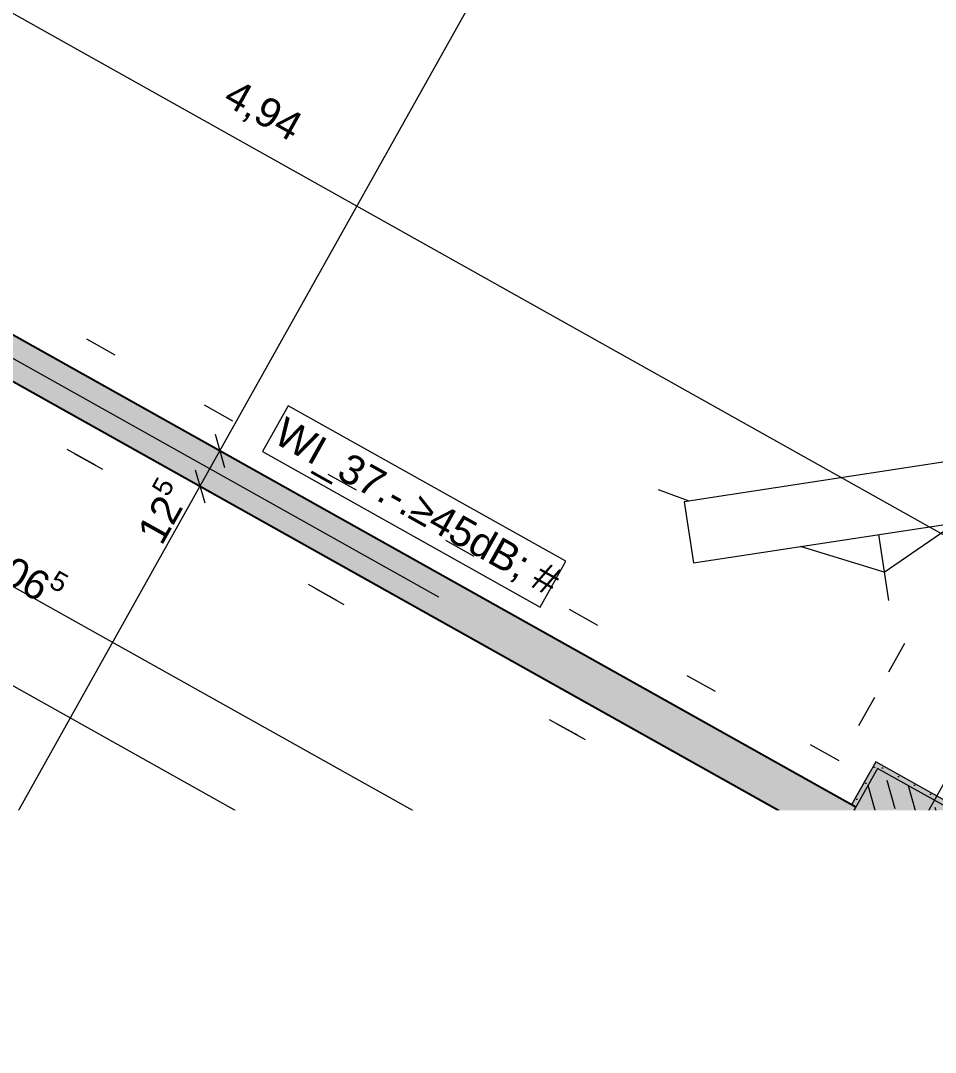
# Model space of a CAD drawing. Header units: metres. Extents: x -36 to 59, y 39 to 183.
# Drawn here: x -10.167 to -7.355, y 115.541 to 118.712 of the extents above; entities that cross this region are included whole.
import ezdxf

# ---------------------------------------------------------------- set-up
doc = ezdxf.new("R2010")
doc.units = ezdxf.units.M
doc.header["$MEASUREMENT"] = 0
for name, pattern in [('Punktlinie_ eng', [0.00075, 0, -0.00075]), ('Strichlinie-unter-Schnitt', [0.0024, 0.0016, -0.0008]), ('Strichpunktlinie', [0.006703, 0.003528, -0.001764, 0, -0.001411]), ('Wipeout_Contour', [1, 0, -1])]:
    doc.linetypes.add(name, pattern=pattern)
for name, color, linetype in [('00  Raster', 7, 'Continuous'), ('10  Stützen', 7, 'Continuous'), ('10  Stützen_Schnittschraffur', 7, 'Continuous'), ('20  Decke Abhangdecke', 7, 'Continuous'), ('40  Bemaßung 1_ 50 AUSBAU', 7, 'Continuous'), ('40 Text Ausbau 1_50', 7, 'Continuous'), ('Neubau_20  Decke Abhangdecke', 7, 'Continuous'), ('Neubau_20  Möbel', 7, 'Continuous'), ('Neubau_20 Wand Leichtbau MIETERAUSBAU', 7, 'Continuous'), ('Neubau_20 Wand Leichtbau MIETERAUSBAU_Schnittschraffur', 7, 'Continuous')]:
    doc.layers.add(name, color=color, linetype=linetype)
doc.styles.add('ERSTELLTER_STIL_1', font='')
doc.styles.get('ERSTELLTER_STIL_1').set_extended_font_data('Arial')

msp = doc.modelspace()

# ---------------------------------------------------------------- hatches: boundary and pattern name
at = {"layer": '10  Stützen_Schnittschraffur', "linetype": 'Continuous', "lineweight": 0, "true_color": 0xffffff}
for points in [[(-7.6739, 116.1928), (-7.7489, 116.059), (-7.3738, 115.8488), (-7.1636, 116.2239), (-7.5387, 116.4341), (-7.6128, 116.3019), (-7.5997, 116.2946), (-7.6302, 116.24), (-7.533, 116.4137), (-7.184, 116.2182), (-7.3795, 115.8692), (-7.7285, 116.0647), (-7.6608, 116.1855)], [(-7.3795, 115.8692), (-7.184, 116.2182), (-7.533, 116.4137), (-7.7285, 116.0647)]]:
    msp.add_hatch(color=7, dxfattribs=at).paths.add_polyline_path(points)
at = {"layer": '10  Stützen_Schnittschraffur', "linetype": 'Continuous', "lineweight": 13, "true_color": 0x000100}
h = msp.add_hatch(dxfattribs=at)
h.set_pattern_fill('Gips_0002', color=98, style=0, pattern_type=2)
h.set_pattern_definition([(87.605446, (0, 0), (-0.02497817, 0.001044517), [0, -0.025])])
h.paths.add_polyline_path([(-7.6739, 116.1928), (-7.7489, 116.059), (-7.3738, 115.8488), (-7.1636, 116.2239), (-7.5387, 116.4341), (-7.6128, 116.3019), (-7.5997, 116.2946), (-7.6302, 116.24), (-7.533, 116.4137), (-7.184, 116.2182), (-7.3795, 115.8692), (-7.7285, 116.0647), (-7.6608, 116.1855)])
h = msp.add_hatch(dxfattribs=at)
h.set_pattern_fill('Beton__Stahlbeton_0002', color=98, style=0, pattern_type=2)
h.set_pattern_definition([(285.738, (-7.72847, 116.06472), (0.115501, 0.032549), []), (285.738, (-7.78623, 116.04845), (0.115501, 0.032549), [0.09, -0.03])])
h.paths.add_polyline_path([(-7.3795, 115.8692), (-7.184, 116.2182), (-7.533, 116.4137), (-7.7285, 116.0647)])
at = {"layer": 'Neubau_20 Wand Leichtbau MIETERAUSBAU_Schnittschraffur', "linetype": 'Continuous', "lineweight": 18}
msp.add_hatch(color=9, dxfattribs=at).paths.add_polyline_path([(-11.9098, 118.7084), (-11.9709, 118.5994), (-7.6608, 116.1855), (-7.6303, 116.24), (-7.5997, 116.2946)])

# ---------------------------------------------------------------- linework, layer by layer
at = {"layer": '00  Raster', "color": 7, "linetype": 'Strichpunktlinie', "lineweight": 13, "ltscale": 1000}
msp.add_line((-11.9603, 108.1029), (14.1513, 154.7055), dxfattribs=at)
at = {"layer": '00  Raster', "color": 5, "linetype": 'Strichpunktlinie', "lineweight": 13, "ltscale": 1000}
msp.add_line((-2.9468, 113.6148), (-22.5923, 124.6222), dxfattribs=at)
at = {"layer": '10  Stützen', "color": 7, "linetype": 'Continuous', "lineweight": 13, "ltscale": 1000, "flags": 128}
msp.add_lwpolyline([(-7.6739, 116.1928), (-7.7489, 116.059), (-7.3738, 115.8488), (-7.1636, 116.2239), (-7.5387, 116.4341), (-7.6128, 116.3019)], dxfattribs=at)
msp.add_lwpolyline([(-7.3795, 115.8692), (-7.184, 116.2182), (-7.533, 116.4137), (-7.7285, 116.0647)], close=True, dxfattribs=at)
at = {"layer": '20  Decke Abhangdecke', "color": 7, "linetype": 'Strichlinie-unter-Schnitt', "lineweight": 18, "ltscale": 1000}
for p, q in [((-7.3956, 115.861), (-10.4604, 110.3911)), ((-7.3738, 115.8488), (-10.4386, 110.3789)), ((-7.3956, 115.861), (-7.3738, 115.8488))]:
    msp.add_line(p, q, dxfattribs=at)
at = {"layer": '20  Decke Abhangdecke', "color": 7, "linetype": 'Strichpunktlinie', "lineweight": 13, "ltscale": 1000}
msp.add_line((-7.3847, 115.8549), (-10.4495, 110.385), dxfattribs=at)
at = {"layer": '40  Bemaßung 1_ 50 AUSBAU', "color": 7, "linetype": 'Continuous', "lineweight": 13, "ltscale": 1000}
for p, q in [((-9.5546, 117.3894), (-6.9467, 122.0461)), ((-7.1788, 117.0457), (-11.4885, 119.4604)), ((-8.0599, 115.4731), (-14.0489, 118.8288)), ((-12.3484, 118.181), (-7.9293, 115.7061)), ((-9.4933, 117.3551), (-9.616, 117.4238)), ((-9.569, 117.4405), (-9.5402, 117.3384)), ((-9.6157, 117.2804), (-9.5546, 117.3894)), ((-9.6301, 117.3314), (-9.6013, 117.2293)), ((-9.5544, 117.246), (-9.6771, 117.3147)), ((-12.7567, 111.672), (-9.6157, 117.2804)), ((-7.9637, 115.6447), (-7.8949, 115.7674)), ((-7.8783, 115.7205), (-7.9803, 115.6917)), ((-7.9293, 115.7061), (-7.7549, 115.6084)), ((-7.7892, 115.547), (-7.7205, 115.6697)), ((-7.8059, 115.594), (-7.7038, 115.6228)), ((-7.7549, 115.6084), (-7.7058, 115.5809))]:
    msp.add_line(p, q, dxfattribs=at)
at = {"layer": '40 Text Ausbau 1_50', "color": 7, "linetype": 'Continuous', "lineweight": 13, "ltscale": 1000}
for p, q in [((-9.3451, 117.5283), (-9.4239, 117.3874)), ((-8.4912, 117.0501), (-9.3451, 117.5283)), ((-9.4239, 117.3874), (-8.5701, 116.9092)), ((-8.5701, 116.9092), (-8.4912, 117.0501))]:
    msp.add_line(p, q, dxfattribs=at)
at = {"layer": 'Neubau_20  Decke Abhangdecke', "color": 7, "linetype": 'Punktlinie_ eng', "lineweight": 13, "ltscale": 1000, "flags": 128}
for points in [[(-8.507, 124.7815), (-11.9098, 118.7084), (-7.6128, 116.3019), (-7.5387, 116.4341), (-7.1636, 116.2239), (-4.7342, 120.5597), (-5.1093, 120.7699), (-4.8992, 121.145), (-4.524, 120.9348), (-3.786, 122.2521), (-8.4581, 124.8688)], [(-7.6516, 116.4372), (-11.7737, 118.7468), (-8.4198, 124.7327), (-4.2977, 122.4231)], [(-8.4198, 124.7327), (-11.7737, 118.7468), (-7.6516, 116.4372), (-4.2977, 122.4231)], [(-13.6503, 119.5403), (-16.7847, 113.9461), (-15.1708, 113.0418), (-10.896, 110.6467), (-10.4337, 110.3876), (-7.3738, 115.8488), (-7.7489, 116.059), (-7.6739, 116.1928), (-11.9709, 118.5994), (-12.0799, 118.6605)], [(-16.6486, 113.9845), (-10.8472, 110.7339), (-7.8105, 116.1537), (-13.6119, 119.4042)], [(-10.8472, 110.7339), (-16.6486, 113.9845), (-13.6119, 119.4042), (-7.8105, 116.1537)]]:
    msp.add_lwpolyline(points, close=True, dxfattribs=at)
at = {"layer": 'Neubau_20  Möbel', "color": 7, "linetype": 'Continuous', "lineweight": 13, "ltscale": 1000}
for p, q in [((-8.207, 117.2702), (-8.1128, 117.2354)), ((-7.513, 117.017), (-7.291, 117.1688)), ((-7.5306, 117.1322), (-7.4996, 116.9291)), ((-7.513, 117.017), (-7.7703, 117.0956))]:
    msp.add_line(p, q, dxfattribs=at)
at = {"layer": 'Neubau_20  Möbel', "color": 7, "linetype": 'Continuous', "lineweight": 13, "ltscale": 1000, "flags": 128}
msp.add_lwpolyline([(-6.9914, 117.4066), (-8.1272, 117.2332), (-8.0985, 117.0455), (-6.9627, 117.2189)], close=True, dxfattribs=at)
at = {"layer": 'Neubau_20 Wand Leichtbau MIETERAUSBAU', "color": 7, "linetype": 'Continuous', "lineweight": 25, "ltscale": 1000, "flags": 128}
for points in [[(-7.5997, 116.2946), (-11.9098, 118.7084)], [(-11.9709, 118.5994), (-7.6608, 116.1855)]]:
    msp.add_lwpolyline(points, dxfattribs=at)
at = {"layer": 'Neubau_20 Wand Leichtbau MIETERAUSBAU', "color": 7, "linetype": 'Continuous', "lineweight": 13, "ltscale": 1000, "flags": 128}
msp.add_lwpolyline([(-7.6303, 116.24), (-7.5997, 116.2946)], dxfattribs=at)

# ---------------------------------------------------------------- texts
at = {"layer": '40  Bemaßung 1_ 50 AUSBAU', "color": 7, "linetype": 'Continuous', "lineweight": 13, "char_height": 0.09, "attachment_point": 7, "style": 'ERSTELLTER_STIL_1'}
for s, insert, width, rotation in [('\\A1;{\\pql;\\fArial|b0|i0|c0|p38;4,94}', (-9.5573, 118.4431), 0.239452, 330.738), ('\\A1;{\\pql;\\fArial|b0|i0|c0|p38;20}', (-8.0724, 115.8068), 0.136595, 330.7488)]:
    msp.add_mtext(s, dxfattribs=dict(at, insert=insert, width=width, rotation=rotation))
for s, insert, rotation in [('\\A1;{\\pql;\\fArial|b0|i0|c0|p38;12\\fArial|b0|i0|c0|p38;\\A1{\\H.66x;\\S5^  ;}}', (-9.7107, 117.0824), 60.7488), ('\\A1;{\\pql;\\fArial|b0|i0|c0|p38;5,06\\fArial|b0|i0|c0|p38;\\A1{\\H.66x;\\S5^  ;}}', (-10.3374, 117.02), 330.7488)]:
    msp.add_mtext(s, dxfattribs=dict(at, insert=insert, rotation=rotation))
at = {"layer": '40 Text Ausbau 1_50', "color": 7, "linetype": 'Continuous', "lineweight": 13, "insert": (-9.3513, 117.4967), "char_height": 0.09, "attachment_point": 1, "rotation": 330.7488, "style": 'ERSTELLTER_STIL_1'}
msp.add_mtext('\\A1;{\\pql;\\fArial|b0|i0|c0|p38;WI_37.-.≥45dB\\fArial|b0|i0|c0|p38;; #}', dxfattribs=at)

# ---------------------------------------------------------------- next in the draw order: wipeouts: each hides what was drawn before it
at = {"color": 254, "linetype": 'Wipeout_Contour', "lineweight": 0, "ltscale": 409.079141}
msp.add_wipeout([(-35.8855, 81.5403), (-5.6892, 81.5403), (-5.6892, 116.2851), (-35.8855, 116.2851)], dxfattribs=at)

doc.saveas('drawing.dxf')
